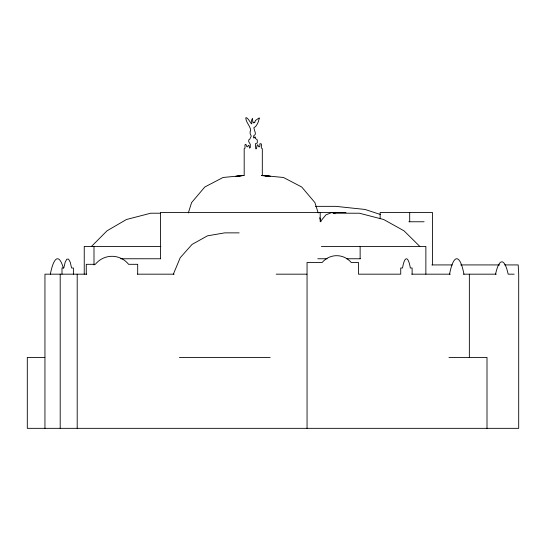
<?xml version="1.0" encoding="UTF-8"?>
<svg xmlns="http://www.w3.org/2000/svg" width="546" height="546" viewBox="0 0 546 546"><rect width="100%" height="100%" fill="white"/><g stroke="black" fill="none" stroke-linecap="round" stroke-linejoin="round"><path stroke-width="0.82" d="M188.309 212.967L191.605 202.58L204.798 187.005L223.041 177.484L243.461 175.512M173.355 274.174L180.235 257.698L192.035 244.431L207.446 235.838L224.768 232.862L239.162 232.862M91.489 246.43L107.009 230.821L126.433 219.506L150.71 213.22L160.661 213.22M239.646 176.085L241.039 175.512L244.192 175.512L244.192 148.546L245.024 148.205L244.942 145.42L245.181 144.478L245.864 144.308L246.874 146.744L247.563 146.813L248.43 145.338L249.174 145.878L249.454 148.089L250.327 147.556L250.28 144.349L248.744 141.68L248.696 139.988L249.781 139.169L251.262 136.118L250.136 133.674L250.157 131.313L250.662 130.91C250.798 126.344 245.843 122.55 245.761 117.861L246.103 117.663C249.044 117.95 252.996 129.341 251.494 120.495L252.443 118.311L252.812 121.724L253.446 122.918L254.19 122.215L254.689 122.714L255.385 120.557L259.166 117.881L259.418 118.427L258.818 119.827A14.039 13.773 90 0 1 257.227 124.106L255.671 126.488L253.822 127.757L255.357 133.047L255.2 134.548L253.678 135.831L253.515 137.92L254.784 137.728C254.743 135.456 255.31 137.578 255.542 138.568L257.2 139.742L257.371 142.192L257.111 143.059L255.446 143.714L255.726 148.826L256.463 148.744L257.241 144.881L257.801 144.922L258.674 146.724L259.589 146.813L260.012 145.052L259.664 143.96L261.049 143.653C262.298 144.922 260.531 146.976 261.698 148.369L262.312 148.642L262.312 175.512M241.168 175.512L235.947 176.351L243.885 175.512M315.486 206.347L335.715 206.347L365.076 209.459L380.33 214.462M345.98 212.51L160.531 212.51L160.531 258.763M333.688 213.22L359.391 213.22L383.674 219.506L404.026 230.821L419.819 246.43M408.852 221.765L424.099 221.765M160.852 246.43L84.241 246.43L84.241 274.174M321.396 246.43L425.866 246.43L425.866 274.174M120.727 258.763L160.736 258.763M317.792 258.763L327.109 258.763M346.587 258.763L360.346 258.763M431.825 264.926L452.238 264.926M460.742 264.926L499.692 264.926M504.716 264.926L518.202 264.926L518.7 274.174L518.7 428.337L27.3 428.337L27.3 357.425L44.786 357.425M86.746 274.174L44.949 274.174L44.949 428.337M137.462 274.174L174.113 274.174M276.18 274.174L306.893 274.174M411.704 274.174L450.354 274.174M463.445 274.174L496.287 274.174M514.148 274.174L508.155 274.174A48.655 9.466 90 0 0 495.556 274.174M179.402 357.425L270.134 357.425M448.962 357.425L487.005 357.425L487.005 428.337M264.68 175.669L283.47 177.484L301.713 187.005L314.905 202.58L318.195 212.967M265.001 175.764L270.557 176.351L265.336 175.512M335.06 213.759L331.886 212.51L325.969 214.837L320.195 221.765L320.195 212.51M319.717 217.765L320.98 221.765M469.355 274.174L469.355 357.644M432.493 264.926L432.493 212.51L380.139 212.51L380.139 218.4M412.121 274.174L412.121 268.011L410.326 268.011A26.338 5.126 -90 0 0 402.532 268.011L400.73 268.011L400.73 274.174L358.463 274.174L358.463 262.462L351.208 262.462A19.54 19.165 -90 0 0 322.174 262.462L307.05 262.462L307.05 428.337M409.705 212.51L409.705 221.765M360.135 246.43L360.135 258.763M137.688 274.174L137.688 264.312L128.617 264.312A21.942 21.526 -90 0 0 95.345 264.312L86.275 264.312L86.275 274.174M93.994 246.43L93.994 264.926M77.198 274.174L77.198 428.337M73.396 274.174L73.396 268.011L71.594 268.011L70.236 262.23L68.578 259.152L66.817 259.152L65.158 262.23L63.8 268.011L61.998 268.011L61.998 274.174M60.203 274.174L60.203 428.337M50.348 274.174A52.109 10.135 90 0 1 63.309 268.018M449.563 274.174A52.109 10.135 90 0 1 463.957 274.174M265.472 175.512L261.561 175.512L267.513 176.351L265.472 175.512"/></g></svg>
